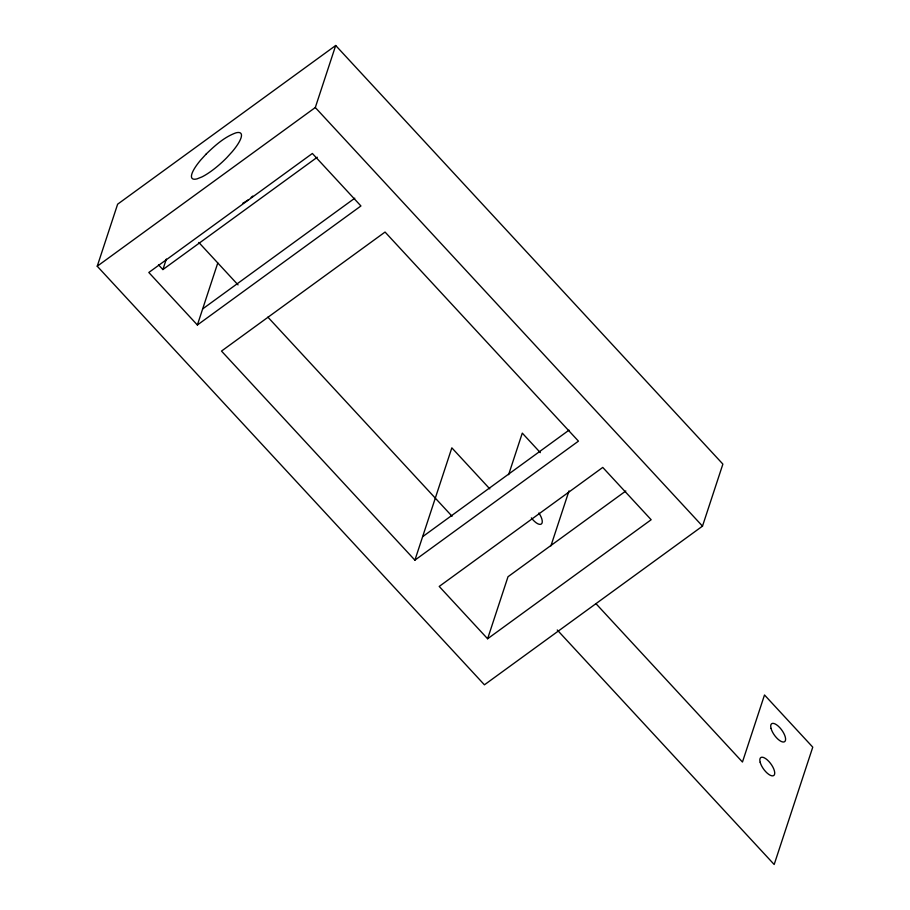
<?xml version="1.0" encoding="UTF-8"?>
<svg xmlns="http://www.w3.org/2000/svg" width="910" height="910" viewBox="0 0 910 910"><rect width="100%" height="100%" fill="white"/><g stroke="black" fill="none" stroke-linecap="round" stroke-linejoin="round"><path stroke-width="1.36" d="M97.234 266.22L117.629 204.193L335.699 45.5L722.881 464.1L702.497 526.128L484.427 684.82L97.234 266.22L315.304 107.528L335.699 45.5M158.499 264.821L162.89 269.576L166.348 259.054M197.379 324.995L360.929 205.967L312.369 153.471L148.819 272.488L197.379 324.995L217.774 262.967M414.903 560.162L578.453 441.145L385.055 232.05L221.505 351.078L414.903 560.162L451.838 447.845L489.796 488.886M508.61 474.69L522.283 433.114L540.347 452.645M487.612 638.763L651.162 519.735L602.761 467.421L439.212 586.438L487.612 638.763L508.007 576.735L625.807 491.002M550.925 545.875L569 490.899M162.89 269.576L317.294 157.214M202.68 308.899L354.786 198.198M422.627 536.695L569.023 430.157M315.304 107.528L702.497 526.128M595.948 603.648L742.458 762.034L764.502 694.978L812.766 747.155L774.183 864.5L557.25 629.982M198.812 242.458L238.045 284.875M267.881 317.135L452.054 516.243M252.764 196.06A16.585 4.243 -42.8 0 1 251.137 197.481M247.884 200.052A16.585 4.243 -42.8 0 1 242.924 203.112M538.868 513.012A11.056 4.47 54 0 1 541.268 524.058A11.056 4.47 54 0 1 531.36 517.892M206.183 154.018L200.632 160.114A33.181 8.486 -42.8 0 0 197.083 178.849L201.849 176.961A33.181 8.486 -42.8 0 0 226.749 157.703L232.3 151.606A33.181 8.486 -42.8 0 0 235.849 132.871C224.258 137.069 214.931 145.623 206.183 154.018M771.043 728.421A11.056 4.47 54 0 0 783.624 742.014A11.056 4.47 54 0 0 779.813 727.67A11.056 4.47 54 0 0 771.043 728.421M760.168 762.261A11.056 4.47 54 0 0 772.749 775.866A11.056 4.47 54 0 0 768.939 761.522A11.056 4.47 54 0 0 760.168 762.261"/></g></svg>
